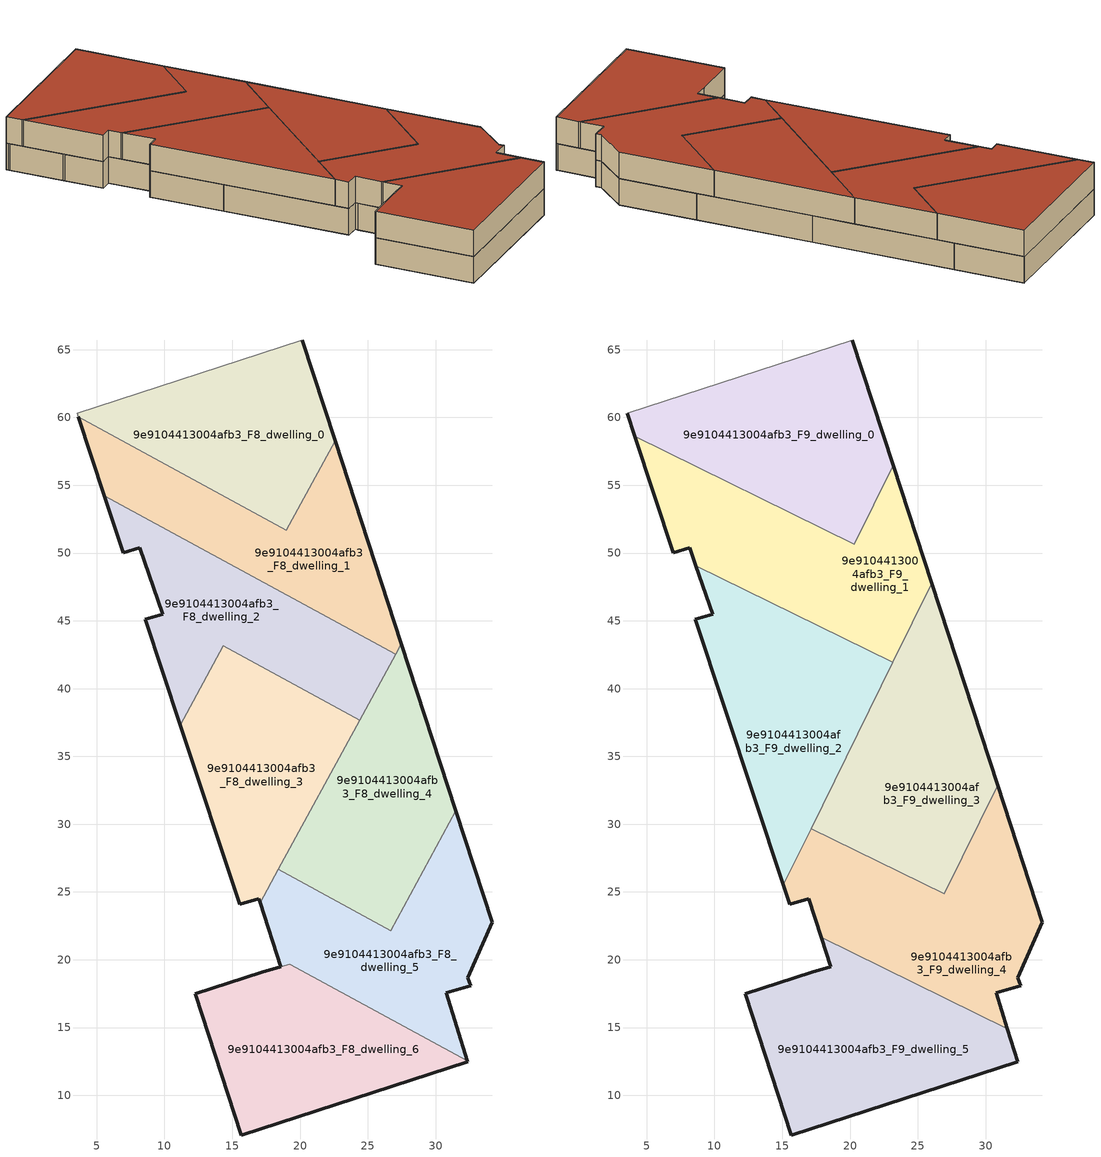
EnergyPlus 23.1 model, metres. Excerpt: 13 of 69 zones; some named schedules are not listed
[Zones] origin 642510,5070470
9e9104413004afb3_F8_dwelling_0
 floor to 9e9104413004afb3_F7_dwelling_0 (EU_floor_Construction): 18.99,51.69 22.6,58.3 20.18,65.72 20.12,65.7 3.57,60.32 3.65,60.05 z24
 wall outside (EU_wall_Construction): 20.18,65.72 22.6,58.3 z24:27
 wall adiabatic (EU_wall_Construction): 3.65,60.05 3.57,60.32 20.12,65.7 20.18,65.72 z24:27
 wall to 9e9104413004afb3_F8_dwelling_1 (EU_wall_Construction): 22.6,58.3 18.99,51.69 3.65,60.05 z24:27
9e9104413004afb3_F8_dwelling_1
 floor to 9e9104413004afb3_F7_dwelling_1 (EU_floor_Construction): 27.05,42.53 27.48,43.32 22.6,58.3 18.99,51.69 3.65,60.05 5.57,54.24 z24
 wall outside (EU_wall_Construction): 22.6,58.3 27.48,43.32 / 5.57,54.24 3.65,60.05 z24:27
 wall to 9e9104413004afb3_F8_dwelling_2 (EU_wall_Construction): 27.05,42.53 5.57,54.24 z24:27
 wall to 9e9104413004afb3_F8_dwelling_4 (EU_wall_Construction): 27.48,43.32 27.05,42.53 z24:27
9e9104413004afb3_F8_dwelling_2
 floor to 9e9104413004afb3_F7_dwelling_2 (EU_floor_Construction): 24.4,37.66 27.05,42.53 5.57,54.24 6.97,50.01 8.17,50.41 9.87,45.5 8.56,45.1 11.16,37.32 14.33,43.15 z24
 wall outside (EU_wall_Construction): 11.16,37.32 8.56,45.1 9.87,45.5 8.17,50.41 6.97,50.01 5.57,54.24 z24:27
 wall to 9e9104413004afb3_F8_dwelling_3 (EU_wall_Construction): 24.4,37.66 14.33,43.15 11.16,37.32 z24:27
 wall to 9e9104413004afb3_F8_dwelling_4 (EU_wall_Construction): 27.05,42.53 24.4,37.66 z24:27
9e9104413004afb3_F8_dwelling_3
 floor to 9e9104413004afb3_F7_dwelling_3 (EU_floor_Construction): 17.06,24.19 24.4,37.66 14.33,43.15 11.16,37.32 15.56,24.09 16.96,24.49 z24
 wall outside (EU_wall_Construction): 17.06,24.19 16.96,24.49 15.56,24.09 11.16,37.32 z24:27
 wall to 9e9104413004afb3_F8_dwelling_5 (EU_wall_Construction): 18.41,26.66 17.06,24.19 z24:27
 wall to 9e9104413004afb3_F8_dwelling_4 (EU_wall_Construction): 24.4,37.66 18.41,26.66 z24:27
 ceiling adiabatic (EU_roof_Construction): 24.4,37.66 19.43,28.55 17.13,29.68 21.76,39.1 z27
9e9104413004afb3_F8_dwelling_4
 floor to 9e9104413004afb3_F7_dwelling_4 (EU_floor_Construction): 26.68,22.15 31.5,30.99 27.48,43.32 18.41,26.67 z24
 wall outside (EU_wall_Construction): 27.48,43.32 31.5,30.99 z24:27
 wall to 9e9104413004afb3_F8_dwelling_5 (EU_wall_Construction): 31.5,30.99 26.68,22.15 18.41,26.67 z24:27
9e9104413004afb3_F8_dwelling_5
 floor to 9e9104413004afb3_F7_dwelling_5 (EU_floor_Construction): 32.35,12.54 30.77,17.58 32.57,18.08 32.38,18.68 34.18,22.78 31.5,30.99 26.68,22.15 18.41,26.67 17.06,24.19 18.56,19.48 19.25,19.68 z24
 wall outside (EU_wall_Construction): 31.5,30.99 34.18,22.78 32.38,18.68 32.57,18.08 30.77,17.58 32.35,12.54 / 18.56,19.48 17.06,24.19 z24:27
 wall to 9e9104413004afb3_F8_dwelling_6 (EU_wall_Construction): 32.35,12.54 19.26,19.68 / 19.25,19.68 18.56,19.48 z24:27
9e9104413004afb3_F8_dwelling_6
 floor to 9e9104413004afb3_F7_dwelling_6 (EU_floor_Construction): 32.37,12.47 32.35,12.54 19.26,19.68 17.16,19.08 12.26,17.48 15.66,7.08 z24
 wall outside (EU_wall_Construction): 32.35,12.54 32.37,12.47 15.66,7.08 12.26,17.48 17.16,19.08 18.57,19.48 z24:27
9e9104413004afb3_F9_dwelling_0
 floor to 9e9104413004afb3_F8_dwelling_0 (EU_floor_Construction): 18.99,51.69 22.6,58.3 20.18,65.72 20.12,65.7 3.57,60.32 3.65,60.05 z27
 floor to 9e9104413004afb3_F8_dwelling_1 (EU_floor_Construction): 20.31,50.65 23.19,56.5 22.6,58.3 18.99,51.69 3.65,60.05 4.13,58.61 z27
 wall outside (EU_wall_Construction): 4.13,58.61 3.57,60.32 / 20.18,65.72 23.19,56.5 z27:30
 wall adiabatic (EU_wall_Construction): 3.57,60.32 20.18,65.72 z27:30
 wall to 9e9104413004afb3_F9_dwelling_1 (EU_wall_Construction): 23.19,56.5 20.31,50.65 4.13,58.61 z27:30
 roof outside (EU_roof_Construction): 20.18,65.72 23.19,56.5 20.31,50.65 4.13,58.61 3.57,60.32 z30
9e9104413004afb3_F9_dwelling_1
 floor to 9e9104413004afb3_F8_dwelling_1 (EU_floor_Construction): 24.21,44.08 26.03,47.77 23.19,56.5 20.31,50.65 4.13,58.61 5.57,54.24 z27
 floor to 9e9104413004afb3_F8_dwelling_2 (EU_floor_Construction): 23.16,41.93 24.21,44.08 5.57,54.24 6.97,50.01 8.17,50.41 8.63,49.08 z27
 wall outside (EU_wall_Construction): 23.19,56.5 26.03,47.77 / 8.63,49.08 8.17,50.41 6.97,50.01 4.13,58.61 z27:30
 wall to 9e9104413004afb3_F9_dwelling_2 (EU_wall_Construction): 23.16,41.93 8.63,49.08 z27:30
 wall to 9e9104413004afb3_F9_dwelling_3 (EU_wall_Construction): 26.03,47.77 23.16,41.93 z27:30
 roof outside (EU_roof_Construction): 23.19,56.5 26.03,47.77 23.16,41.93 8.63,49.08 8.17,50.41 6.97,50.01 4.13,58.61 20.31,50.65 z30
9e9104413004afb3_F9_dwelling_2
 floor to 9e9104413004afb3_F8_dwelling_2 (EU_floor_Construction): 21.76,39.1 23.16,41.93 8.63,49.08 9.87,45.5 8.56,45.1 11.16,37.32 14.33,43.15 z27
 floor to 9e9104413004afb3_F8_dwelling_3 (EU_floor_Construction): 15.09,25.52 21.76,39.1 14.33,43.15 11.16,37.32 z27
 wall outside (EU_wall_Construction): 15.09,25.52 8.56,45.1 9.87,45.5 8.63,49.08 z27:30
 wall to 9e9104413004afb3_F9_dwelling_4 (EU_wall_Construction): 17.13,29.68 15.09,25.52 z27:30
 wall to 9e9104413004afb3_F9_dwelling_3 (EU_wall_Construction): 23.16,41.93 17.13,29.68 z27:30
 roof outside (EU_roof_Construction): 23.16,41.93 15.09,25.52 8.56,45.1 9.87,45.5 8.63,49.08 z30
9e9104413004afb3_F9_dwelling_3
 floor to 9e9104413004afb3_F8_dwelling_4 (EU_floor_Construction): 26.94,24.85 30.89,32.87 27.48,43.32 19.43,28.55 z27
 floor to 9e9104413004afb3_F8_dwelling_1 (EU_floor_Construction): 27.05,42.53 27.48,43.32 26.03,47.77 24.21,44.08 z27
 floor to 9e9104413004afb3_F8_dwelling_2 (EU_floor_Construction): 24.4,37.66 27.05,42.53 24.21,44.08 21.76,39.1 z27
 floor adiabatic (EU_floor_Construction): 19.43,28.55 24.4,37.66 21.76,39.1 17.13,29.68 z27
 wall outside (EU_wall_Construction): 26.03,47.77 30.89,32.87 z27:30
 wall to 9e9104413004afb3_F9_dwelling_4 (EU_wall_Construction): 30.89,32.87 26.94,24.85 17.13,29.68 z27:30
 roof outside (EU_roof_Construction): 26.03,47.77 30.89,32.87 26.94,24.85 17.13,29.68 z30
9e9104413004afb3_F9_dwelling_4
 floor to 9e9104413004afb3_F8_dwelling_4 (EU_floor_Construction): 26.68,22.15 31.5,30.99 30.89,32.87 26.94,24.85 19.43,28.55 18.41,26.67 z27
 floor to 9e9104413004afb3_F8_dwelling_5 (EU_floor_Construction): 31.61,14.91 30.77,17.58 32.57,18.08 32.38,18.68 34.18,22.78 31.5,30.99 26.68,22.15 18.41,26.67 17.06,24.19 17.86,21.67 z27
 floor to 9e9104413004afb3_F8_dwelling_3 (EU_floor_Construction): 17.06,24.19 19.43,28.55 17.13,29.68 15.09,25.52 15.56,24.09 16.96,24.49 z27
 wall outside (EU_wall_Construction): 30.89,32.87 34.18,22.78 32.38,18.68 32.57,18.08 30.77,17.58 31.61,14.91 / 17.86,21.67 16.96,24.49 15.56,24.09 15.09,25.52 z27:30
 wall to 9e9104413004afb3_F9_dwelling_5 (EU_wall_Construction): 31.61,14.91 17.86,21.67 z27:30
 roof outside (EU_roof_Construction): 30.89,32.87 34.18,22.78 32.38,18.68 32.57,18.08 30.77,17.58 31.61,14.91 17.86,21.67 16.96,24.49 15.56,24.09 15.09,25.52 17.13,29.68 26.94,24.85 z30
9e9104413004afb3_F9_dwelling_5
 floor to 9e9104413004afb3_F8_dwelling_5 (EU_floor_Construction): 32.35,12.54 31.61,14.91 17.86,21.67 18.56,19.48 19.25,19.68 z27
 floor to 9e9104413004afb3_F8_dwelling_6 (EU_floor_Construction): 32.37,12.47 32.35,12.54 19.26,19.68 17.16,19.08 12.26,17.48 15.66,7.08 z27
 wall outside (EU_wall_Construction): 31.61,14.91 32.37,12.47 15.66,7.08 12.26,17.48 17.16,19.08 18.56,19.48 17.86,21.67 z27:30
 roof outside (EU_roof_Construction): 31.61,14.91 32.37,12.47 15.66,7.08 12.26,17.48 17.16,19.08 18.56,19.48 17.86,21.67 z30
[Building]
EU S2 Campaign: North Axis=0; Terrain=City; Solar Distribution=FullExterior
[Site:Location]
Lyon-Bron: Latitude=45.75; Longitude=5; Time Zone=1; Elevation=198
[SizingPeriod:WeatherFileDays]
AnnualSizingPeriod: Begin Month=1; Begin Day of Month=1; End Month=12; End Day of Month=31; Day of Week for Start Day=Monday; Use Weather File Daylight Saving Period=No; Use Weather File Rain and Snow Indicators=No
[MATERIAL]
EU_InternalMass_Material: Roughness=MediumRough; Thickness=0.1; Conductivity=1; Density=1800; Specific Heat=900; Thermal Absorptance=0.9; Solar Absorptance=0.7; Visible Absorptance=0.7
[MATERIAL:NOMASS] Roughness=MediumRough; Thermal Absorptance=0.9; Solar Absorptance=0.7; Visible Absorptance=0.7
Name | Thermal Resistance
EU_wall_NoMass | 1.97775
EU_roof_NoMass | 1.81626
EU_floor_NoMass | 1.84812
[CONSTRUCTION]
EU_wall_Construction: EU_wall_NoMass
EU_roof_Construction: EU_roof_NoMass
EU_floor_Construction: EU_floor_NoMass
EU_InternalMass_Construction: EU_InternalMass_Material
[ZONE] Type=1; Multiplier=1; Ceiling Height=autocalculate; Floor Area=autocalculate; Part of Total Floor Area=Yes
Name | Volume
9e9104413004afb3_F8_dwelling_0 | 408.962
9e9104413004afb3_F9_dwelling_0 | 477.182
9e9104413004afb3_F8_dwelling_1 | 408.304
9e9104413004afb3_F9_dwelling_1 | 477.19
9e9104413004afb3_F8_dwelling_2 | 408.252
9e9104413004afb3_F9_dwelling_2 | 477.181
9e9104413004afb3_F8_dwelling_3 | 407.533
9e9104413004afb3_F9_dwelling_3 | 477.166
9e9104413004afb3_F8_dwelling_4 | 410.529
9e9104413004afb3_F9_dwelling_4 | 477.212
9e9104413004afb3_F8_dwelling_5 | 410.545
9e9104413004afb3_F9_dwelling_5 | 477.154
9e9104413004afb3_F8_dwelling_6 | 408.984
[INTERNALMASS] Construction=EU_InternalMass_Construction
Name | Zone or ZoneList | Surface Area
9e9104413004afb3_F8_dwelling_0_EU_InternalMass | 9e9104413004afb3_F8_dwelling_0 | 136.321
9e9104413004afb3_F8_dwelling_1_EU_InternalMass | 9e9104413004afb3_F8_dwelling_1 | 136.099
9e9104413004afb3_F8_dwelling_2_EU_InternalMass | 9e9104413004afb3_F8_dwelling_2 | 136.084
9e9104413004afb3_F8_dwelling_3_EU_InternalMass | 9e9104413004afb3_F8_dwelling_3 | 135.846
9e9104413004afb3_F8_dwelling_4_EU_InternalMass | 9e9104413004afb3_F8_dwelling_4 | 136.841
9e9104413004afb3_F8_dwelling_5_EU_InternalMass | 9e9104413004afb3_F8_dwelling_5 | 136.847
9e9104413004afb3_F8_dwelling_6_EU_InternalMass | 9e9104413004afb3_F8_dwelling_6 | 136.331
9e9104413004afb3_F9_dwelling_0_EU_InternalMass | 9e9104413004afb3_F9_dwelling_0 | 159.059
9e9104413004afb3_F9_dwelling_1_EU_InternalMass | 9e9104413004afb3_F9_dwelling_1 | 159.063
9e9104413004afb3_F9_dwelling_2_EU_InternalMass | 9e9104413004afb3_F9_dwelling_2 | 159.057
9e9104413004afb3_F9_dwelling_3_EU_InternalMass | 9e9104413004afb3_F9_dwelling_3 | 159.055
9e9104413004afb3_F9_dwelling_4_EU_InternalMass | 9e9104413004afb3_F9_dwelling_4 | 159.07
9e9104413004afb3_F9_dwelling_5_EU_InternalMass | 9e9104413004afb3_F9_dwelling_5 | 159.051
[OTHEREQUIPMENT] Fuel Type=Electricity; Design Level Calculation Method=Watts/Area; Power per Zone Floor Area=1; Fraction Latent=0; Fraction Radiant=0; Fraction Lost=0; Carbon Dioxide Generation Rate=0; EndUse Subcategory=EU_Step8_InternalGains
Name | Zone or ZoneList or Space or SpaceList | Schedule
EU_Step8_InternalGain_9e9104413004afb3_F8_dwelling_0_f000 | 9e9104413004afb3_F8_dwelling_0 | EU_Step8_GainSchedule_9e9104413004afb3_F8_dwelling_0_f000
EU_Step8_InternalGain_9e9104413004afb3_F8_dwelling_1_f000 | 9e9104413004afb3_F8_dwelling_1 | EU_Step8_GainSchedule_9e9104413004afb3_F8_dwelling_1_f000
EU_Step8_InternalGain_9e9104413004afb3_F8_dwelling_2_f000 | 9e9104413004afb3_F8_dwelling_2 | EU_Step8_GainSchedule_9e9104413004afb3_F8_dwelling_2_f000
EU_Step8_InternalGain_9e9104413004afb3_F8_dwelling_3_f000 | 9e9104413004afb3_F8_dwelling_3 | EU_Step8_GainSchedule_9e9104413004afb3_F8_dwelling_3_f000
EU_Step8_InternalGain_9e9104413004afb3_F8_dwelling_4_f000 | 9e9104413004afb3_F8_dwelling_4 | EU_Step8_GainSchedule_9e9104413004afb3_F8_dwelling_4_f000
EU_Step8_InternalGain_9e9104413004afb3_F8_dwelling_5_f000 | 9e9104413004afb3_F8_dwelling_5 | EU_Step8_GainSchedule_9e9104413004afb3_F8_dwelling_5_f000
EU_Step8_InternalGain_9e9104413004afb3_F8_dwelling_6_f000 | 9e9104413004afb3_F8_dwelling_6 | EU_Step8_GainSchedule_9e9104413004afb3_F8_dwelling_6_f000
EU_Step8_InternalGain_9e9104413004afb3_F9_dwelling_0_f000 | 9e9104413004afb3_F9_dwelling_0 | EU_Step8_GainSchedule_9e9104413004afb3_F9_dwelling_0_f000
EU_Step8_InternalGain_9e9104413004afb3_F9_dwelling_1_f000 | 9e9104413004afb3_F9_dwelling_1 | EU_Step8_GainSchedule_9e9104413004afb3_F9_dwelling_1_f000
EU_Step8_InternalGain_9e9104413004afb3_F9_dwelling_2_f000 | 9e9104413004afb3_F9_dwelling_2 | EU_Step8_GainSchedule_9e9104413004afb3_F9_dwelling_2_f000
EU_Step8_InternalGain_9e9104413004afb3_F9_dwelling_3_f000 | 9e9104413004afb3_F9_dwelling_3 | EU_Step8_GainSchedule_9e9104413004afb3_F9_dwelling_3_f000
EU_Step8_InternalGain_9e9104413004afb3_F9_dwelling_4_f000 | 9e9104413004afb3_F9_dwelling_4 | EU_Step8_GainSchedule_9e9104413004afb3_F9_dwelling_4_f000
EU_Step8_InternalGain_9e9104413004afb3_F9_dwelling_5_f000 | 9e9104413004afb3_F9_dwelling_5 | EU_Step8_GainSchedule_9e9104413004afb3_F9_dwelling_5_f000
[ZONEVENTILATION:DESIGNFLOWRATE] Schedule=EU_AlwaysOn; Design Flow Rate Calculation Method=AirChanges/Hour; Air Changes per Hour=0.759424; Ventilation Type=Natural; Fan Pressure Rise=0; Fan Total Efficiency=1; Constant Term Coefficient=1; Temperature Term Coefficient=0; Velocity Term Coefficient=0; Velocity Squared Term Coefficient=0; Minimum Indoor Temperature=-100; Maximum Indoor Temperature=100; Delta Temperature=-100; Minimum Outdoor Temperature=-100; Maximum Outdoor Temperature=100; Maximum Wind Speed=40
Name | Zone or ZoneList or Space or SpaceList
EU_ConstantAir_9e9104413004afb3_F8_dwelling_0 | 9e9104413004afb3_F8_dwelling_0
EU_ConstantAir_9e9104413004afb3_F8_dwelling_1 | 9e9104413004afb3_F8_dwelling_1
EU_ConstantAir_9e9104413004afb3_F8_dwelling_2 | 9e9104413004afb3_F8_dwelling_2
EU_ConstantAir_9e9104413004afb3_F8_dwelling_3 | 9e9104413004afb3_F8_dwelling_3
EU_ConstantAir_9e9104413004afb3_F8_dwelling_4 | 9e9104413004afb3_F8_dwelling_4
EU_ConstantAir_9e9104413004afb3_F8_dwelling_5 | 9e9104413004afb3_F8_dwelling_5
EU_ConstantAir_9e9104413004afb3_F8_dwelling_6 | 9e9104413004afb3_F8_dwelling_6
EU_ConstantAir_9e9104413004afb3_F9_dwelling_0 | 9e9104413004afb3_F9_dwelling_0
EU_ConstantAir_9e9104413004afb3_F9_dwelling_1 | 9e9104413004afb3_F9_dwelling_1
EU_ConstantAir_9e9104413004afb3_F9_dwelling_2 | 9e9104413004afb3_F9_dwelling_2
EU_ConstantAir_9e9104413004afb3_F9_dwelling_3 | 9e9104413004afb3_F9_dwelling_3
EU_ConstantAir_9e9104413004afb3_F9_dwelling_4 | 9e9104413004afb3_F9_dwelling_4
EU_ConstantAir_9e9104413004afb3_F9_dwelling_5 | 9e9104413004afb3_F9_dwelling_5
[HVACTEMPLATE:ZONE:IDEALLOADSAIRSYSTEM] System Availability Schedule=EU_AlwaysOn; Maximum Heating Supply Air Temperature=50; Minimum Cooling Supply Air Temperature=13; Maximum Heating Supply Air Humidity Ratio=0.0156; Minimum Cooling Supply Air Humidity Ratio=0.0077; Heating Limit=NoLimit; Cooling Limit=NoLimit; Heating Availability Schedule=EU_AlwaysOn; Cooling Availability Schedule=EU_CoolingOff; Dehumidification Control Type=ConstantSensibleHeatRatio; Cooling Sensible Heat Ratio=0.7; Dehumidification Setpoint=60; Humidification Control Type=None; Humidification Setpoint=30; Outdoor Air Method=None; Outdoor Air Flow Rate per Person=0.00944; Outdoor Air Flow Rate per Zone Floor Area=0; Outdoor Air Flow Rate per Zone=0; Demand Controlled Ventilation Type=None; Outdoor Air Economizer Type=NoEconomizer; Heat Recovery Type=None; Sensible Heat Recovery Effectiveness=0.7; Latent Heat Recovery Effectiveness=0.65
Name | Template Thermostat
9e9104413004afb3_F8_dwelling_0 | EU_HeatOnly_9e9104413004afb3_F8_dwelling_0
9e9104413004afb3_F8_dwelling_1 | EU_HeatOnly_9e9104413004afb3_F8_dwelling_1
9e9104413004afb3_F8_dwelling_2 | EU_HeatOnly_9e9104413004afb3_F8_dwelling_2
9e9104413004afb3_F8_dwelling_3 | EU_HeatOnly_9e9104413004afb3_F8_dwelling_3
9e9104413004afb3_F8_dwelling_4 | EU_HeatOnly_9e9104413004afb3_F8_dwelling_4
9e9104413004afb3_F8_dwelling_5 | EU_HeatOnly_9e9104413004afb3_F8_dwelling_5
9e9104413004afb3_F8_dwelling_6 | EU_HeatOnly_9e9104413004afb3_F8_dwelling_6
9e9104413004afb3_F9_dwelling_0 | EU_HeatOnly_9e9104413004afb3_F9_dwelling_0
9e9104413004afb3_F9_dwelling_1 | EU_HeatOnly_9e9104413004afb3_F9_dwelling_1
9e9104413004afb3_F9_dwelling_2 | EU_HeatOnly_9e9104413004afb3_F9_dwelling_2
9e9104413004afb3_F9_dwelling_3 | EU_HeatOnly_9e9104413004afb3_F9_dwelling_3
9e9104413004afb3_F9_dwelling_4 | EU_HeatOnly_9e9104413004afb3_F9_dwelling_4
9e9104413004afb3_F9_dwelling_5 | EU_HeatOnly_9e9104413004afb3_F9_dwelling_5
[SIZING:ZONE] Zone Cooling Design Supply Air Temperature Input Method=SupplyAirTemperature; Zone Cooling Design Supply Air Temperature=13; Zone Heating Design Supply Air Temperature Input Method=SupplyAirTemperature; Zone Heating Design Supply Air Temperature=50; Zone Cooling Design Supply Air Humidity Ratio=0.008; Zone Heating Design Supply Air Humidity Ratio=0.008; Cooling Design Air Flow Method=DesignDay; Cooling Design Air Flow Rate=0; Cooling Minimum Air Flow per Zone Floor Area=0.000762; Cooling Minimum Air Flow=0; Cooling Minimum Air Flow Fraction=0.2; Heating Design Air Flow Method=DesignDay; Heating Design Air Flow Rate=0; Heating Maximum Air Flow per Zone Floor Area=0.002032; Heating Maximum Air Flow=0.141576; Heating Maximum Air Flow Fraction=0.3; Account for Dedicated Outdoor Air System=No; Dedicated Outdoor Air System Control Strategy=NeutralSupplyAir; Dedicated Outdoor Air Low Setpoint Temperature for Design=autosize; Dedicated Outdoor Air High Setpoint Temperature for Design=autosize; Zone Load Sizing Method=Sensible Load Only No Latent Load; Zone Latent Cooling Design Supply Air Humidity Ratio Input Method=HumidityRatioDifference; Zone Cooling Design Supply Air Humidity Ratio Difference=0.005; Zone Latent Heating Design Supply Air Humidity Ratio Input Method=HumidityRatioDifference; Zone Humidification Design Supply Air Humidity Ratio Difference=0.005
9e9104413004afb3_F8_dwelling_0; 9e9104413004afb3_F8_dwelling_1; 9e9104413004afb3_F8_dwelling_2; 9e9104413004afb3_F8_dwelling_3; 9e9104413004afb3_F8_dwelling_4; 9e9104413004afb3_F8_dwelling_5; 9e9104413004afb3_F8_dwelling_6; 9e9104413004afb3_F9_dwelling_0; 9e9104413004afb3_F9_dwelling_1; 9e9104413004afb3_F9_dwelling_2; 9e9104413004afb3_F9_dwelling_3; 9e9104413004afb3_F9_dwelling_4; 9e9104413004afb3_F9_dwelling_5
[SCHEDULE:FILE] Column Number=1; Rows to Skip at Top=0; Number of Hours of Data=8760; Column Separator=Comma; Interpolate to Timestep=No; Minutes per Item=60; Adjust Schedule for Daylight Savings=Yes
Name | File
EU_Step8_GainSchedule_9e9104413004afb3_F8_dwelling_0_f000 | ../../schedules/9e9104413004afb3/9e9104413004afb3_F8_dwelling_0_f000_gain.csv
EU_Step8_GainSchedule_9e9104413004afb3_F8_dwelling_1_f000 | ../../schedules/9e9104413004afb3/9e9104413004afb3_F8_dwelling_1_f000_gain.csv
EU_Step8_GainSchedule_9e9104413004afb3_F8_dwelling_2_f000 | ../../schedules/9e9104413004afb3/9e9104413004afb3_F8_dwelling_2_f000_gain.csv
EU_Step8_GainSchedule_9e9104413004afb3_F8_dwelling_3_f000 | ../../schedules/9e9104413004afb3/9e9104413004afb3_F8_dwelling_3_f000_gain.csv
EU_Step8_GainSchedule_9e9104413004afb3_F8_dwelling_4_f000 | ../../schedules/9e9104413004afb3/9e9104413004afb3_F8_dwelling_4_f000_gain.csv
EU_Step8_GainSchedule_9e9104413004afb3_F8_dwelling_5_f000 | ../../schedules/9e9104413004afb3/9e9104413004afb3_F8_dwelling_5_f000_gain.csv
EU_Step8_GainSchedule_9e9104413004afb3_F8_dwelling_6_f000 | ../../schedules/9e9104413004afb3/9e9104413004afb3_F8_dwelling_6_f000_gain.csv
EU_Step8_GainSchedule_9e9104413004afb3_F9_dwelling_0_f000 | ../../schedules/9e9104413004afb3/9e9104413004afb3_F9_dwelling_0_f000_gain.csv
